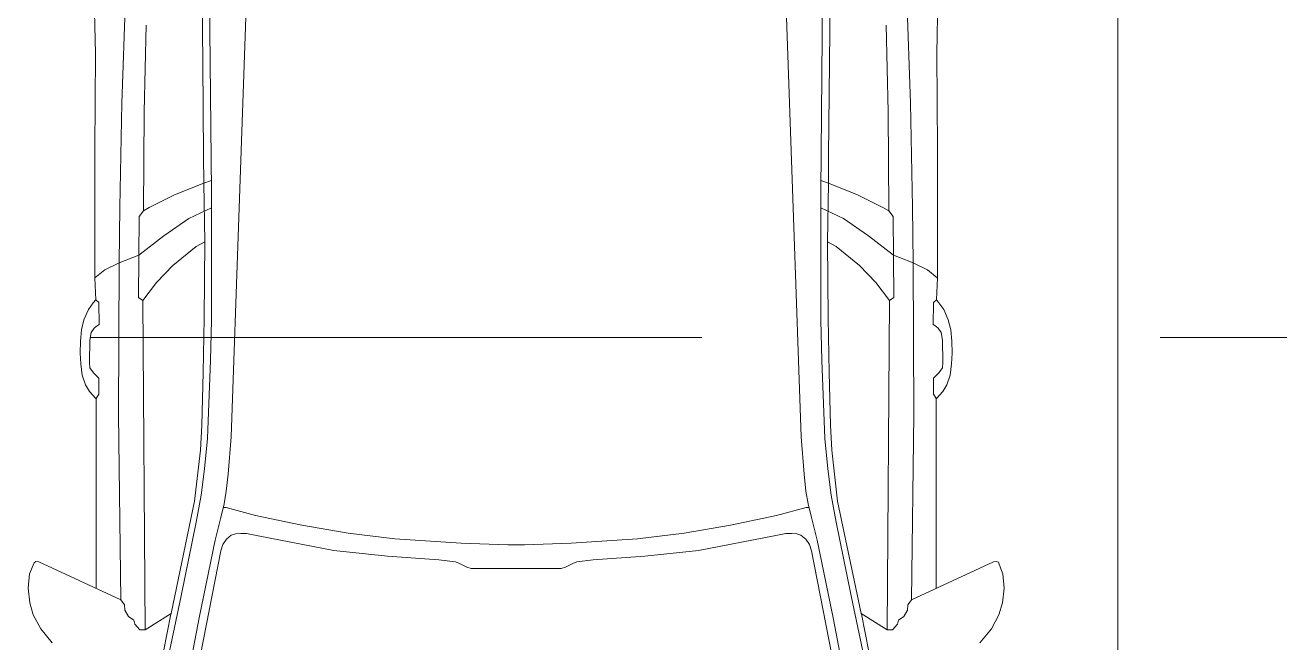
# Model space of a CAD drawing. Header units: millimetres. Extents: x 48966 to 155647, y -43515 to 30475.
# Drawn here: x 78915 to 81523, y -14118 to -12834 of the extents above; entities that cross this region are included whole.
import ezdxf

# ---------------------------------------------------------------- set-up
doc = ezdxf.new("R2010")
doc.units = ezdxf.units.MM
doc.linetypes.add('Осевые', pattern=[6350, 1270, -952.5, 3175, -952.5])
for name, color, linetype, lineweight in [('Оси-2', 7, 'Осевые', 9), ('Парковка', 7, 'Continuous', 9), ('Элементы узлов', 7, 'Continuous', 9)]:
    doc.layers.add(name, color=color, linetype=linetype, lineweight=lineweight)

# ---------------------------------------------------------------- blocks, each defined once
blk = doc.blocks.new('Парковка_одиночная - Средний класс 5300х2500мм-8483981-План -1-го этажа на отм_ -10_350')
at = {"layer": 'Парковка'}
blk.add_line((2500, 0), (2500, -5300), dxfattribs=at)
at = {"layer": 'Элементы узлов'}
for p, q in [((658, -2756.5), (717.5, -1056)), ((658, -2756.5), (717.5, -1056)), ((658, -2756.5), (717.5, -1056)), ((1782.5, -1056), (1842, -2756.5)), ((1782.5, -1056), (1842, -2756.5)), ((1782.5, -1056), (1842, -2756.5)), ((375.8, -1960.1), (371.4, -1741)), ((375.8, -1960.1), (371.4, -1741)), ((375.8, -1960.1), (371.4, -1741)), ((2128.6, -1741), (2124.2, -1960.1)), ((2128.6, -1741), (2124.2, -1960.1)), ((2128.6, -1741), (2124.2, -1960.1)), ((440.8, -1771.1), (430.5, -2063.3)), ((440.8, -1771.1), (430.5, -2063.3)), ((440.8, -1771.1), (430.5, -2063.3)), ((2059.2, -1771.1), (2069.5, -2063.3)), ((2059.2, -1771.1), (2069.5, -2063.3)), ((2059.2, -1771.1), (2069.5, -2063.3)), ((597.4, -1800.4), (599.1, -1979.2)), ((597.4, -1800.4), (599.1, -1979.2)), ((597.4, -1800.4), (599.1, -1979.2)), ((1902.6, -1800.4), (1900.9, -1979.2)), ((1902.6, -1800.4), (1900.9, -1979.2)), ((1902.6, -1800.4), (1900.9, -1979.2)), ((617, -2246), (613, -1835.4)), ((617, -2246), (613, -1835.4)), ((617, -2246), (613, -1835.4)), ((1883, -2246), (1887, -1835.4)), ((1883, -2246), (1887, -1835.4)), ((1883, -2246), (1887, -1835.4)), ((476.9, -2081), (481.2, -1900.8)), ((476.9, -2081), (481.2, -1900.8)), ((476.9, -2081), (481.2, -1900.8)), ((2023.1, -2081), (2018.8, -1900.8)), ((2023.1, -2081), (2018.8, -1900.8)), ((2023.1, -2081), (2018.8, -1900.8)), ((374.9, -2159.6), (375.8, -1960.1)), ((374.9, -2159.6), (375.8, -1960.1)), ((374.9, -2159.6), (375.8, -1960.1)), ((599.1, -1979.2), (600.6, -2172.6)), ((599.1, -1979.2), (600.6, -2172.6)), ((599.1, -1979.2), (600.6, -2172.6)), ((1900.9, -1979.2), (1899.4, -2172.6)), ((1900.9, -1979.2), (1899.4, -2172.6)), ((1900.9, -1979.2), (1899.4, -2172.6)), ((2124.2, -1960.1), (2125.4, -2159.6)), ((2124.2, -1960.1), (2125.4, -2159.6)), ((2124.2, -1960.1), (2125.4, -2159.6)), ((430.5, -2063.3), (426.4, -2279.1)), ((430.5, -2063.3), (426.4, -2279.1)), ((430.5, -2063.3), (426.4, -2279.1)), ((475.7, -2286.8), (476.9, -2081)), ((475.7, -2286.8), (476.9, -2081)), ((475.7, -2286.8), (476.9, -2081)), ((2024.3, -2286.8), (2023.1, -2081)), ((2024.3, -2286.8), (2023.1, -2081)), ((2024.3, -2286.8), (2023.1, -2081)), ((2069.5, -2063.3), (2073.6, -2279.1)), ((2069.5, -2063.3), (2073.6, -2279.1)), ((2069.5, -2063.3), (2073.6, -2279.1)), ((374.9, -2426.3), (374.9, -2159.6)), ((374.9, -2426.3), (374.9, -2159.6)), ((374.9, -2426.3), (374.9, -2159.6)), ((2125.4, -2159.6), (2125.4, -2426.3)), ((2125.4, -2159.6), (2125.4, -2426.3)), ((2125.4, -2159.6), (2125.4, -2426.3)), ((600.6, -2172.6), (601.2, -2229.6)), ((600.6, -2172.6), (601.2, -2229.6)), ((600.6, -2172.6), (601.2, -2229.6)), ((1899.4, -2172.6), (1898.8, -2229.6)), ((1899.4, -2172.6), (1898.8, -2229.6)), ((1899.4, -2172.6), (1898.8, -2229.6)), ((601.2, -2229.6), (540.4, -2253.7)), ((601.2, -2229.6), (540.4, -2253.7)), ((601.2, -2229.6), (540.4, -2253.7)), ((601.2, -2229.6), (616.8, -2224.1)), ((601.2, -2229.6), (616.8, -2224.1)), ((601.2, -2229.6), (616.8, -2224.1)), ((602.9, -2351.6), (601.2, -2229.6)), ((602.9, -2351.6), (601.2, -2229.6)), ((602.9, -2351.6), (601.2, -2229.6)), ((1898.8, -2229.6), (1883.2, -2224.1)), ((1898.8, -2229.6), (1883.2, -2224.1)), ((1898.8, -2229.6), (1883.2, -2224.1)), ((1897.1, -2351.6), (1898.8, -2229.6)), ((1897.1, -2351.6), (1898.8, -2229.6)), ((1897.1, -2351.6), (1898.8, -2229.6)), ((1898.8, -2229.6), (1959.6, -2253.7)), ((1898.8, -2229.6), (1959.6, -2253.7)), ((1898.8, -2229.6), (1959.6, -2253.7)), ((540.4, -2253.7), (487.8, -2280.1)), ((540.4, -2253.7), (487.8, -2280.1)), ((540.4, -2253.7), (487.8, -2280.1)), ((617, -2514.6), (617, -2246)), ((617, -2514.6), (617, -2246)), ((617, -2514.6), (617, -2246)), ((1883, -2514.6), (1883, -2246)), ((1883, -2514.6), (1883, -2246)), ((1883, -2514.6), (1883, -2246)), ((1959.6, -2253.7), (2012.2, -2280.1)), ((1959.6, -2253.7), (2012.2, -2280.1)), ((1959.6, -2253.7), (2012.2, -2280.1)), ((426.4, -2279.1), (424.9, -2394.9)), ((426.4, -2279.1), (424.9, -2394.9)), ((426.4, -2279.1), (424.9, -2394.9)), ((466.6, -2298.6), (475.7, -2286.8)), ((466.6, -2298.6), (475.7, -2286.8)), ((466.6, -2298.6), (475.7, -2286.8)), ((487.8, -2280.1), (475.7, -2286.8)), ((487.8, -2280.1), (475.7, -2286.8)), ((487.8, -2280.1), (475.7, -2286.8)), ((617, -2280.7), (569.9, -2303.1)), ((617, -2280.7), (569.9, -2303.1)), ((617, -2280.7), (569.9, -2303.1)), ((1883, -2280.7), (1930.1, -2303.1)), ((1883, -2280.7), (1930.1, -2303.1)), ((1883, -2280.7), (1930.1, -2303.1)), ((2012.2, -2280.1), (2024.3, -2286.8)), ((2012.2, -2280.1), (2024.3, -2286.8)), ((2012.2, -2280.1), (2024.3, -2286.8)), ((2033.4, -2298.6), (2024.3, -2286.8)), ((2033.4, -2298.6), (2024.3, -2286.8)), ((2033.4, -2298.6), (2024.3, -2286.8)), ((2073.6, -2279.1), (2075.1, -2394.9)), ((2073.6, -2279.1), (2075.1, -2394.9)), ((2073.6, -2279.1), (2075.1, -2394.9)), ((465.3, -2467.1), (466.6, -2298.6)), ((465.3, -2467.1), (466.6, -2298.6)), ((465.3, -2467.1), (466.6, -2298.6)), ((569.9, -2303.1), (517.9, -2338.8)), ((569.9, -2303.1), (517.9, -2338.8)), ((569.9, -2303.1), (517.9, -2338.8)), ((1930.1, -2303.1), (1982.1, -2338.8)), ((1930.1, -2303.1), (1982.1, -2338.8)), ((1930.1, -2303.1), (1982.1, -2338.8)), ((2034.7, -2467.1), (2033.4, -2298.6)), ((2034.7, -2467.1), (2033.4, -2298.6)), ((2034.7, -2467.1), (2033.4, -2298.6)), ((517.9, -2338.8), (466, -2378.8)), ((517.9, -2338.8), (466, -2378.8)), ((517.9, -2338.8), (466, -2378.8)), ((1982.1, -2338.8), (2034, -2378.8)), ((1982.1, -2338.8), (2034, -2378.8)), ((1982.1, -2338.8), (2034, -2378.8)), ((536.4, -2400.7), (584.9, -2361.3)), ((536.4, -2400.7), (584.9, -2361.3)), ((536.4, -2400.7), (584.9, -2361.3)), ((584.9, -2361.3), (602.9, -2351.6)), ((584.9, -2361.3), (602.9, -2351.6)), ((584.9, -2361.3), (602.9, -2351.6)), ((602.9, -2351.6), (601.4, -2510.9)), ((602.9, -2351.6), (601.4, -2510.9)), ((602.9, -2351.6), (601.4, -2510.9)), ((1897.1, -2351.6), (1898.6, -2510.9)), ((1915.1, -2361.3), (1897.1, -2351.6)), ((1897.1, -2351.6), (1898.6, -2510.9)), ((1915.1, -2361.3), (1897.1, -2351.6)), ((1897.1, -2351.6), (1898.6, -2510.9)), ((1915.1, -2361.3), (1897.1, -2351.6)), ((1963.6, -2400.7), (1915.1, -2361.3)), ((1963.6, -2400.7), (1915.1, -2361.3)), ((1963.6, -2400.7), (1915.1, -2361.3)), ((424.9, -2394.9), (395, -2409.6)), ((424.9, -2394.9), (395, -2409.6)), ((424.9, -2394.9), (395, -2409.6)), ((424.9, -2394.9), (423.4, -2710)), ((424.9, -2394.9), (423.4, -2710)), ((424.9, -2394.9), (423.4, -2710)), ((453.6, -2383.8), (424.9, -2394.9)), ((453.6, -2383.8), (424.9, -2394.9)), ((453.6, -2383.8), (424.9, -2394.9)), ((466, -2378.8), (453.6, -2383.8)), ((466, -2378.8), (453.6, -2383.8)), ((466, -2378.8), (453.6, -2383.8)), ((2034, -2378.8), (2046.4, -2383.8)), ((2034, -2378.8), (2046.4, -2383.8)), ((2034, -2378.8), (2046.4, -2383.8)), ((2046.4, -2383.8), (2075.1, -2394.9)), ((2046.4, -2383.8), (2075.1, -2394.9)), ((2046.4, -2383.8), (2075.1, -2394.9)), ((2075.1, -2394.9), (2105, -2409.6)), ((2075.1, -2394.9), (2076.6, -2710)), ((2075.1, -2394.9), (2105, -2409.6)), ((2075.1, -2394.9), (2076.6, -2710)), ((2075.1, -2394.9), (2105, -2409.6)), ((2075.1, -2394.9), (2076.6, -2710)), ((395, -2409.6), (374.9, -2426.3)), ((395, -2409.6), (374.9, -2426.3)), ((395, -2409.6), (374.9, -2426.3)), ((502.5, -2436.1), (536.4, -2400.7)), ((502.5, -2436.1), (536.4, -2400.7)), ((502.5, -2436.1), (536.4, -2400.7)), ((1997.5, -2436.1), (1963.6, -2400.7)), ((1997.5, -2436.1), (1963.6, -2400.7)), ((1997.5, -2436.1), (1963.6, -2400.7)), ((2105, -2409.6), (2125.1, -2426.3)), ((2105, -2409.6), (2125.1, -2426.3)), ((2105, -2409.6), (2125.1, -2426.3)), ((376.3, -2472.2), (374.9, -2426.3)), ((376.3, -2472.2), (374.9, -2426.3)), ((376.3, -2472.2), (374.9, -2426.3)), ((474.5, -2473.4), (502.5, -2436.1)), ((474.5, -2473.4), (502.5, -2436.1)), ((474.5, -2473.4), (502.5, -2436.1)), ((2025.5, -2473.4), (1997.5, -2436.1)), ((2025.5, -2473.4), (1997.5, -2436.1)), ((2025.5, -2473.4), (1997.5, -2436.1)), ((2125.4, -2426.3), (2123.7, -2472.2)), ((2125.4, -2426.3), (2123.7, -2472.2)), ((2125.4, -2426.3), (2123.7, -2472.2)), ((371.4, -2477.9), (376.3, -2472.2)), ((371.4, -2477.9), (376.3, -2472.2)), ((371.4, -2477.9), (376.3, -2472.2)), ((383.1, -2477.7), (376.3, -2472.2)), ((383.1, -2477.7), (376.3, -2472.2)), ((383.1, -2477.7), (376.3, -2472.2)), ((474.5, -2473.4), (465.3, -2467.1)), ((474.5, -2473.4), (465.3, -2467.1)), ((474.5, -2473.4), (465.3, -2467.1)), ((479.2, -3157.7), (474.5, -2473.4)), ((479.2, -3157.7), (474.5, -2473.4)), ((479.2, -3157.7), (474.5, -2473.4)), ((2020.8, -3157.7), (2025.5, -2473.4)), ((2020.8, -3157.7), (2025.5, -2473.4)), ((2020.8, -3157.7), (2025.5, -2473.4)), ((2025.5, -2473.4), (2034.7, -2467.1)), ((2025.5, -2473.4), (2034.7, -2467.1)), ((2025.5, -2473.4), (2034.7, -2467.1)), ((2116.9, -2477.7), (2123.7, -2472.2)), ((2116.9, -2477.7), (2123.7, -2472.2)), ((2116.9, -2477.7), (2123.7, -2472.2)), ((2123.7, -2472.2), (2128.6, -2477.9)), ((2123.7, -2472.2), (2128.6, -2477.9)), ((2123.7, -2472.2), (2128.6, -2477.9)), ((352, -2513.4), (361.4, -2492)), ((352, -2513.4), (361.4, -2492)), ((352, -2513.4), (361.4, -2492)), ((361.4, -2492), (371.4, -2477.9)), ((361.4, -2492), (371.4, -2477.9)), ((361.4, -2492), (371.4, -2477.9)), ((383.6, -2523.1), (383.1, -2477.7)), ((383.6, -2523.1), (383.1, -2477.7)), ((383.6, -2523.1), (383.1, -2477.7)), ((2116.4, -2523.1), (2116.9, -2477.7)), ((2116.4, -2523.1), (2116.9, -2477.7)), ((2116.4, -2523.1), (2116.9, -2477.7)), ((2128.6, -2477.9), (2138.6, -2492)), ((2128.6, -2477.9), (2138.6, -2492)), ((2128.6, -2477.9), (2138.6, -2492)), ((2138.6, -2492), (2148, -2513.4)), ((2138.6, -2492), (2148, -2513.4)), ((2138.6, -2492), (2148, -2513.4)), ((346.9, -2534.2), (352, -2513.4)), ((346.9, -2534.2), (352, -2513.4)), ((346.9, -2534.2), (352, -2513.4)), ((373.3, -2530.7), (380.3, -2525.2)), ((373.3, -2530.7), (380.3, -2525.2)), ((373.3, -2530.7), (380.3, -2525.2)), ((380.3, -2525.2), (383.6, -2523.1)), ((380.3, -2525.2), (383.6, -2523.1)), ((380.3, -2525.2), (383.6, -2523.1)), ((601.4, -2510.9), (599.5, -2622.8)), ((601.4, -2510.9), (599.5, -2622.8)), ((601.4, -2510.9), (599.5, -2622.8)), ((615.1, -2597.1), (617, -2514.6)), ((615.1, -2597.1), (617, -2514.6)), ((615.1, -2597.1), (617, -2514.6)), ((1884.9, -2597.1), (1883, -2514.6)), ((1884.9, -2597.1), (1883, -2514.6)), ((1884.9, -2597.1), (1883, -2514.6)), ((1898.6, -2510.9), (1900.5, -2622.8)), ((1898.6, -2510.9), (1900.5, -2622.8)), ((1898.6, -2510.9), (1900.5, -2622.8)), ((2119.7, -2525.2), (2116.4, -2523.1)), ((2119.7, -2525.2), (2116.4, -2523.1)), ((2119.7, -2525.2), (2116.4, -2523.1)), ((2126.7, -2530.7), (2119.7, -2525.2)), ((2126.7, -2530.7), (2119.7, -2525.2)), ((2126.7, -2530.7), (2119.7, -2525.2)), ((2148, -2513.4), (2153.1, -2534.2)), ((2148, -2513.4), (2153.1, -2534.2)), ((2148, -2513.4), (2153.1, -2534.2)), ((344.6, -2558.1), (346.9, -2534.2)), ((344.6, -2558.1), (346.9, -2534.2)), ((344.6, -2558.1), (346.9, -2534.2)), ((364.3, -2555.8), (367.1, -2540)), ((364.3, -2555.8), (367.1, -2540)), ((364.3, -2555.8), (367.1, -2540)), ((367.1, -2540), (373.3, -2530.7)), ((367.1, -2540), (373.3, -2530.7)), ((367.1, -2540), (373.3, -2530.7)), ((2132.9, -2540), (2126.7, -2530.7)), ((2132.9, -2540), (2126.7, -2530.7)), ((2132.9, -2540), (2126.7, -2530.7)), ((2135.7, -2555.8), (2132.9, -2540)), ((2135.7, -2555.8), (2132.9, -2540)), ((2135.7, -2555.8), (2132.9, -2540)), ((2153.1, -2534.2), (2155.4, -2558.1)), ((2153.1, -2534.2), (2155.4, -2558.1)), ((2153.1, -2534.2), (2155.4, -2558.1)), ((343.8, -2583), (344.6, -2558.1)), ((343.8, -2583), (344.6, -2558.1)), ((343.8, -2583), (344.6, -2558.1)), ((363.3, -2602), (364.3, -2555.8)), ((363.3, -2602), (364.3, -2555.8)), ((363.3, -2602), (364.3, -2555.8)), ((2136.7, -2602), (2135.7, -2555.8)), ((2136.7, -2602), (2135.7, -2555.8)), ((2136.7, -2602), (2135.7, -2555.8)), ((2155.4, -2558.1), (2156.2, -2583)), ((2155.4, -2558.1), (2156.2, -2583)), ((2155.4, -2558.1), (2156.2, -2583)), ((345.4, -2604.8), (343.8, -2583)), ((345.4, -2604.8), (343.8, -2583)), ((345.4, -2604.8), (343.8, -2583)), ((348.2, -2628.3), (345.4, -2604.8)), ((348.2, -2628.3), (345.4, -2604.8)), ((348.2, -2628.3), (345.4, -2604.8)), ((364.3, -2613.1), (363.3, -2602)), ((364.3, -2613.1), (363.3, -2602)), ((364.3, -2613.1), (363.3, -2602)), ((608.9, -2760.1), (615.1, -2597.1)), ((608.9, -2760.1), (615.1, -2597.1)), ((608.9, -2760.1), (615.1, -2597.1)), ((1891.1, -2760.1), (1884.9, -2597.1)), ((1891.1, -2760.1), (1884.9, -2597.1)), ((1891.1, -2760.1), (1884.9, -2597.1)), ((2135.7, -2613.1), (2136.7, -2602)), ((2135.7, -2613.1), (2136.7, -2602)), ((2135.7, -2613.1), (2136.7, -2602)), ((2154.6, -2604.8), (2151.8, -2628.3)), ((2154.6, -2604.8), (2151.8, -2628.3)), ((2154.6, -2604.8), (2151.8, -2628.3)), ((2156.2, -2583), (2154.6, -2604.8)), ((2156.2, -2583), (2154.6, -2604.8)), ((2156.2, -2583), (2154.6, -2604.8)), ((355, -2648.6), (348.2, -2628.3)), ((355, -2648.6), (348.2, -2628.3)), ((355, -2648.6), (348.2, -2628.3)), ((371.8, -2623.8), (364.3, -2613.1)), ((371.8, -2623.8), (364.3, -2613.1)), ((371.8, -2623.8), (364.3, -2613.1)), ((383.1, -2634.4), (371.8, -2623.8)), ((383.1, -2634.4), (371.8, -2623.8)), ((383.1, -2634.4), (371.8, -2623.8)), ((599.5, -2622.8), (596.6, -2732.5)), ((599.5, -2622.8), (596.6, -2732.5)), ((599.5, -2622.8), (596.6, -2732.5)), ((1900.5, -2622.8), (1903.4, -2732.5)), ((1900.5, -2622.8), (1903.4, -2732.5)), ((1900.5, -2622.8), (1903.4, -2732.5)), ((2116.9, -2634.4), (2128.2, -2623.8)), ((2116.9, -2634.4), (2128.2, -2623.8)), ((2116.9, -2634.4), (2128.2, -2623.8)), ((2128.2, -2623.8), (2135.7, -2613.1)), ((2128.2, -2623.8), (2135.7, -2613.1)), ((2128.2, -2623.8), (2135.7, -2613.1)), ((2151.8, -2628.3), (2145, -2648.6)), ((2151.8, -2628.3), (2145, -2648.6)), ((2151.8, -2628.3), (2145, -2648.6)), ((363.7, -2662.2), (355, -2648.6)), ((363.7, -2662.2), (355, -2648.6)), ((363.7, -2662.2), (355, -2648.6)), ((382.9, -2668.3), (383.1, -2634.4)), ((382.9, -2668.3), (383.1, -2634.4)), ((382.9, -2668.3), (383.1, -2634.4)), ((2117.1, -2668.3), (2116.9, -2634.4)), ((2117.1, -2668.3), (2116.9, -2634.4)), ((2117.1, -2668.3), (2116.9, -2634.4)), ((2145, -2648.6), (2136.3, -2662.2)), ((2145, -2648.6), (2136.3, -2662.2)), ((2145, -2648.6), (2136.3, -2662.2)), ((376.8, -2677.3), (363.7, -2662.2)), ((376.8, -2677.3), (363.7, -2662.2)), ((376.8, -2677.3), (363.7, -2662.2)), ((377.2, -2677.3), (382.9, -2668.3)), ((377.2, -2677.3), (382.9, -2668.3)), ((377.2, -2677.3), (382.9, -2668.3)), ((377.2, -3071.5), (377.2, -2677.3)), ((377.2, -3071.5), (377.2, -2677.3)), ((377.2, -3071.5), (377.2, -2677.3)), ((2122.8, -2677.3), (2117.1, -2668.3)), ((2122.8, -2677.3), (2117.1, -2668.3)), ((2122.8, -2677.3), (2117.1, -2668.3)), ((2122.8, -3071.5), (2122.8, -2677.3)), ((2122.8, -3071.5), (2122.8, -2677.3)), ((2122.8, -3071.5), (2122.8, -2677.3)), ((2136.3, -2662.2), (2123.2, -2677.3)), ((2136.3, -2662.2), (2123.2, -2677.3)), ((2136.3, -2662.2), (2123.2, -2677.3)), ((423.4, -2710), (428.3, -3095.2)), ((423.4, -2710), (428.3, -3095.2)), ((423.4, -2710), (428.3, -3095.2)), ((2076.6, -2710), (2071.7, -3095.2)), ((2076.6, -2710), (2071.7, -3095.2)), ((2076.6, -2710), (2071.7, -3095.2)), ((596.6, -2732.5), (594.1, -2784.5)), ((596.6, -2732.5), (594.1, -2784.5)), ((596.6, -2732.5), (594.1, -2784.5)), ((1903.4, -2732.5), (1905.9, -2784.5)), ((1903.4, -2732.5), (1905.9, -2784.5)), ((1903.4, -2732.5), (1905.9, -2784.5)), ((602.2, -2823.3), (608.9, -2760.1)), ((602.2, -2823.3), (608.9, -2760.1)), ((602.2, -2823.3), (608.9, -2760.1)), ((651.6, -2834.6), (658, -2756.5)), ((651.6, -2834.6), (658, -2756.5)), ((651.6, -2834.6), (658, -2756.5)), ((1848.4, -2834.6), (1842, -2756.5)), ((1848.4, -2834.6), (1842, -2756.5)), ((1848.4, -2834.6), (1842, -2756.5)), ((1897.8, -2823.3), (1891.1, -2760.1)), ((1897.8, -2823.3), (1891.1, -2760.1)), ((1897.8, -2823.3), (1891.1, -2760.1)), ((594.1, -2784.5), (581.9, -2890.5)), ((594.1, -2784.5), (581.9, -2890.5)), ((594.1, -2784.5), (581.9, -2890.5)), ((1905.9, -2784.5), (1918.1, -2890.5)), ((1905.9, -2784.5), (1918.1, -2890.5)), ((1905.9, -2784.5), (1918.1, -2890.5)), ((595.5, -2877.9), (602.2, -2823.3)), ((595.5, -2877.9), (602.2, -2823.3)), ((595.5, -2877.9), (602.2, -2823.3)), ((647.8, -2869.8), (651.6, -2834.6)), ((647.8, -2869.8), (651.6, -2834.6)), ((647.8, -2869.8), (651.6, -2834.6)), ((1852.2, -2869.8), (1848.4, -2834.6)), ((1852.2, -2869.8), (1848.4, -2834.6)), ((1852.2, -2869.8), (1848.4, -2834.6)), ((1904.5, -2877.9), (1897.8, -2823.3)), ((1904.5, -2877.9), (1897.8, -2823.3)), ((1904.5, -2877.9), (1897.8, -2823.3)), ((581.9, -2890.5), (533.4, -3124.1)), ((581.9, -2890.5), (533.4, -3124.1)), ((581.9, -2890.5), (533.4, -3124.1)), ((585.3, -2933.8), (595.5, -2877.9)), ((585.3, -2933.8), (595.5, -2877.9)), ((585.3, -2933.8), (595.5, -2877.9)), ((643.4, -2896.1), (647.8, -2869.8)), ((643.4, -2896.1), (647.8, -2869.8)), ((643.4, -2896.1), (647.8, -2869.8)), ((1856.6, -2896.1), (1852.2, -2869.8)), ((1856.6, -2896.1), (1852.2, -2869.8)), ((1856.6, -2896.1), (1852.2, -2869.8)), ((1914.7, -2933.8), (1904.5, -2877.9)), ((1914.7, -2933.8), (1904.5, -2877.9)), ((1914.7, -2933.8), (1904.5, -2877.9)), ((1918.1, -2890.5), (1966.6, -3124.1)), ((1918.1, -2890.5), (1966.6, -3124.1)), ((1918.1, -2890.5), (1966.6, -3124.1)), ((636.2, -2924.6), (643.4, -2896.1)), ((636.2, -2924.6), (643.4, -2896.1)), ((636.2, -2924.6), (643.4, -2896.1)), ((641.5, -2903.7), (647.2, -2903.7)), ((641.5, -2903.7), (647.2, -2903.7)), ((641.5, -2903.7), (647.2, -2903.7)), ((647.2, -2903.7), (708.7, -2920.2)), ((647.2, -2903.7), (708.7, -2920.2)), ((647.2, -2903.7), (708.7, -2920.2)), ((708.7, -2920.2), (804.8, -2940.5)), ((708.7, -2920.2), (804.8, -2940.5)), ((708.7, -2920.2), (804.8, -2940.5)), ((1695.2, -2940.5), (1791.3, -2920.2)), ((1695.2, -2940.5), (1791.3, -2920.2)), ((1695.2, -2940.5), (1791.3, -2920.2)), ((1791.3, -2920.2), (1852.8, -2903.7)), ((1791.3, -2920.2), (1852.8, -2903.7)), ((1791.3, -2920.2), (1852.8, -2903.7)), ((1852.8, -2903.7), (1858.5, -2903.7)), ((1852.8, -2903.7), (1858.5, -2903.7)), ((1852.8, -2903.7), (1858.5, -2903.7)), ((1863.8, -2924.6), (1856.6, -2896.1)), ((1863.8, -2924.6), (1856.6, -2896.1)), ((1863.8, -2924.6), (1856.6, -2896.1)), ((553.9, -3087.1), (585.3, -2933.8)), ((553.9, -3087.1), (585.3, -2933.8)), ((553.9, -3087.1), (585.3, -2933.8)), ((624.6, -2971.4), (636.2, -2924.6)), ((624.6, -2971.4), (636.2, -2924.6)), ((624.6, -2971.4), (636.2, -2924.6)), ((804.8, -2940.5), (900.9, -2957)), ((804.8, -2940.5), (900.9, -2957)), ((804.8, -2940.5), (900.9, -2957)), ((1599.1, -2957), (1695.2, -2940.5)), ((1599.1, -2957), (1695.2, -2940.5)), ((1599.1, -2957), (1695.2, -2940.5)), ((1875.4, -2971.4), (1863.8, -2924.6)), ((1875.4, -2971.4), (1863.8, -2924.6)), ((1875.4, -2971.4), (1863.8, -2924.6)), ((1946.1, -3087.1), (1914.7, -2933.8)), ((1946.1, -3087.1), (1914.7, -2933.8)), ((1946.1, -3087.1), (1914.7, -2933.8)), ((591.2, -3133.2), (624.6, -2971.4)), ((591.2, -3133.2), (624.6, -2971.4)), ((591.2, -3133.2), (624.6, -2971.4)), ((640.5, -2980.6), (648, -2969.2)), ((640.5, -2980.6), (648, -2969.2)), ((640.5, -2980.6), (648, -2969.2)), ((648, -2969.2), (658.1, -2961.4)), ((648, -2969.2), (658.1, -2961.4)), ((648, -2969.2), (658.1, -2961.4)), ((658.1, -2961.4), (666.9, -2958.3)), ((658.1, -2961.4), (666.9, -2958.3)), ((658.1, -2961.4), (666.9, -2958.3)), ((666.9, -2958.3), (677.7, -2957.3)), ((666.9, -2958.3), (677.7, -2957.3)), ((666.9, -2958.3), (677.7, -2957.3)), ((677.7, -2957.3), (689.6, -2957.5)), ((677.7, -2957.3), (689.6, -2957.5)), ((677.7, -2957.3), (689.6, -2957.5)), ((689.6, -2957.5), (713.9, -2962.3)), ((689.6, -2957.5), (713.9, -2962.3)), ((689.6, -2957.5), (713.9, -2962.3)), ((713.9, -2962.3), (871.3, -2993)), ((713.9, -2962.3), (871.3, -2993)), ((713.9, -2962.3), (871.3, -2993)), ((900.9, -2957), (998.1, -2968.6)), ((900.9, -2957), (998.1, -2968.6)), ((900.9, -2957), (998.1, -2968.6)), ((998.1, -2968.6), (1136, -2978)), ((998.1, -2968.6), (1136, -2978)), ((998.1, -2968.6), (1136, -2978)), ((1364, -2978), (1501.9, -2968.6)), ((1364, -2978), (1501.9, -2968.6)), ((1364, -2978), (1501.9, -2968.6)), ((1501.9, -2968.6), (1599.1, -2957)), ((1501.9, -2968.6), (1599.1, -2957)), ((1501.9, -2968.6), (1599.1, -2957)), ((1628.7, -2993), (1786.1, -2962.3)), ((1628.7, -2993), (1786.1, -2962.3)), ((1628.7, -2993), (1786.1, -2962.3)), ((1786.1, -2962.3), (1810.4, -2957.5)), ((1786.1, -2962.3), (1810.4, -2957.5)), ((1786.1, -2962.3), (1810.4, -2957.5)), ((1810.4, -2957.5), (1822.3, -2957.3)), ((1810.4, -2957.5), (1822.3, -2957.3)), ((1810.4, -2957.5), (1822.3, -2957.3)), ((1822.3, -2957.3), (1833.1, -2958.3)), ((1822.3, -2957.3), (1833.1, -2958.3)), ((1822.3, -2957.3), (1833.1, -2958.3)), ((1833.1, -2958.3), (1841.9, -2961.4)), ((1833.1, -2958.3), (1841.9, -2961.4)), ((1833.1, -2958.3), (1841.9, -2961.4)), ((1841.9, -2961.4), (1852, -2969.2)), ((1841.9, -2961.4), (1852, -2969.2)), ((1841.9, -2961.4), (1852, -2969.2)), ((1852, -2969.2), (1859.5, -2980.6)), ((1852, -2969.2), (1859.5, -2980.6)), ((1852, -2969.2), (1859.5, -2980.6)), ((1908.8, -3133.2), (1875.4, -2971.4)), ((1908.8, -3133.2), (1875.4, -2971.4)), ((1908.8, -3133.2), (1875.4, -2971.4)), ((569.7, -3333.2), (636.3, -2994)), ((569.7, -3333.2), (636.3, -2994)), ((569.7, -3333.2), (636.3, -2994)), ((636.3, -2994), (640.5, -2980.6)), ((636.3, -2994), (640.5, -2980.6)), ((636.3, -2994), (640.5, -2980.6)), ((871.3, -2993), (982.7, -3005)), ((871.3, -2993), (982.7, -3005)), ((871.3, -2993), (982.7, -3005)), ((1136, -2978), (1232.8, -2980.9)), ((1136, -2978), (1232.8, -2980.9)), ((1136, -2978), (1232.8, -2980.9)), ((1232.8, -2980.9), (1250, -2980.9)), ((1232.8, -2980.9), (1250, -2980.9)), ((1232.8, -2980.9), (1250, -2980.9)), ((1250, -2980.9), (1267.2, -2980.9)), ((1250, -2980.9), (1267.2, -2980.9)), ((1250, -2980.9), (1267.2, -2980.9)), ((1267.2, -2980.9), (1364, -2978)), ((1267.2, -2980.9), (1364, -2978)), ((1267.2, -2980.9), (1364, -2978)), ((1517.3, -3005), (1628.7, -2993)), ((1517.3, -3005), (1628.7, -2993)), ((1517.3, -3005), (1628.7, -2993)), ((1859.5, -2980.6), (1863.7, -2994)), ((1859.5, -2980.6), (1863.7, -2994)), ((1859.5, -2980.6), (1863.7, -2994)), ((1863.7, -2994), (1930.3, -3333.2)), ((1863.7, -2994), (1930.3, -3333.2)), ((1863.7, -2994), (1930.3, -3333.2)), ((238.5, -3041.8), (248.3, -3018.8)), ((238.5, -3041.8), (248.3, -3018.8)), ((238.5, -3041.8), (248.3, -3018.8)), ((252, -3016.1), (248.3, -3018.8)), ((252, -3016.1), (248.3, -3018.8)), ((252, -3016.1), (248.3, -3018.8)), ((257.9, -3016.3), (252, -3016.1)), ((257.9, -3016.3), (252, -3016.1)), ((257.9, -3016.3), (252, -3016.1)), ((428.3, -3095.2), (257.9, -3016.3)), ((428.3, -3095.2), (257.9, -3016.3)), ((428.3, -3095.2), (257.9, -3016.3)), ((982.7, -3005), (1089.7, -3012.2)), ((982.7, -3005), (1089.7, -3012.2)), ((982.7, -3005), (1089.7, -3012.2)), ((1089.7, -3012.2), (1124.1, -3016.5)), ((1089.7, -3012.2), (1124.1, -3016.5)), ((1089.7, -3012.2), (1124.1, -3016.5)), ((1124.1, -3016.5), (1132.5, -3020.3)), ((1124.1, -3016.5), (1132.5, -3020.3)), ((1124.1, -3016.5), (1132.5, -3020.3)), ((1132.5, -3020.3), (1147.2, -3027.5)), ((1132.5, -3020.3), (1147.2, -3027.5)), ((1132.5, -3020.3), (1147.2, -3027.5)), ((1352.8, -3027.5), (1367.5, -3020.3)), ((1352.8, -3027.5), (1367.5, -3020.3)), ((1352.8, -3027.5), (1367.5, -3020.3)), ((1367.5, -3020.3), (1375.9, -3016.5)), ((1367.5, -3020.3), (1375.9, -3016.5)), ((1367.5, -3020.3), (1375.9, -3016.5)), ((1375.9, -3016.5), (1410.3, -3012.2)), ((1375.9, -3016.5), (1410.3, -3012.2)), ((1375.9, -3016.5), (1410.3, -3012.2)), ((1410.3, -3012.2), (1517.3, -3005)), ((1410.3, -3012.2), (1517.3, -3005)), ((1410.3, -3012.2), (1517.3, -3005)), ((2071.7, -3095.2), (2242.1, -3016.3)), ((2071.7, -3095.2), (2242.1, -3016.3)), ((2071.7, -3095.2), (2242.1, -3016.3)), ((2242.1, -3016.3), (2248, -3016.1)), ((2242.1, -3016.3), (2248, -3016.1)), ((2242.1, -3016.3), (2248, -3016.1)), ((2248, -3016.1), (2252, -3017.5)), ((2248, -3016.1), (2252, -3017.5)), ((2248, -3016.1), (2252, -3017.5)), ((2252, -3017.5), (2256.9, -3031.1)), ((2252, -3017.5), (2256.9, -3031.1)), ((2252, -3017.5), (2256.9, -3031.1)), ((236, -3071.2), (238.5, -3041.8)), ((236, -3071.2), (238.5, -3041.8)), ((236, -3071.2), (238.5, -3041.8)), ((1147.2, -3027.5), (1156.3, -3030.2)), ((1147.2, -3027.5), (1156.3, -3030.2)), ((1147.2, -3027.5), (1156.3, -3030.2)), ((1156.3, -3030.2), (1250, -3030.2)), ((1156.3, -3030.2), (1250, -3030.2)), ((1156.3, -3030.2), (1250, -3030.2)), ((1250, -3030.2), (1343.7, -3030.2)), ((1250, -3030.2), (1343.7, -3030.2)), ((1250, -3030.2), (1343.7, -3030.2)), ((1343.7, -3030.2), (1352.8, -3027.5)), ((1343.7, -3030.2), (1352.8, -3027.5)), ((1343.7, -3030.2), (1352.8, -3027.5)), ((2261.5, -3041.8), (2256.9, -3031.1)), ((2261.5, -3041.8), (2256.9, -3031.1)), ((2261.5, -3041.8), (2256.9, -3031.1)), ((2264, -3071.2), (2261.5, -3041.8)), ((2264, -3071.2), (2261.5, -3041.8)), ((2264, -3071.2), (2261.5, -3041.8)), ((239.4, -3101.8), (236, -3071.2)), ((239.4, -3101.8), (236, -3071.2)), ((239.4, -3101.8), (236, -3071.2)), ((2260.6, -3101.8), (2264, -3071.2)), ((2260.6, -3101.8), (2264, -3071.2)), ((2260.6, -3101.8), (2264, -3071.2)), ((246.7, -3126.4), (239.4, -3101.8)), ((246.7, -3126.4), (239.4, -3101.8)), ((246.7, -3126.4), (239.4, -3101.8)), ((436, -3105.6), (428.3, -3095.2)), ((436, -3105.6), (428.3, -3095.2)), ((436, -3105.6), (428.3, -3095.2)), ((501.6, -3336.2), (553.9, -3087.1)), ((501.6, -3336.2), (553.9, -3087.1)), ((501.6, -3336.2), (553.9, -3087.1)), ((1998.4, -3336.2), (1946.1, -3087.1)), ((1998.4, -3336.2), (1946.1, -3087.1)), ((1998.4, -3336.2), (1946.1, -3087.1)), ((2064, -3105.6), (2071.7, -3095.2)), ((2064, -3105.6), (2071.7, -3095.2)), ((2064, -3105.6), (2071.7, -3095.2)), ((2253.3, -3126.4), (2260.6, -3101.8)), ((2253.3, -3126.4), (2260.6, -3101.8)), ((2253.3, -3126.4), (2260.6, -3101.8)), ((262.1, -3155.9), (246.7, -3126.4)), ((262.1, -3155.9), (246.7, -3126.4)), ((262.1, -3155.9), (246.7, -3126.4)), ((436.9, -3116.8), (436, -3105.6)), ((436.9, -3116.8), (436, -3105.6)), ((436.9, -3116.8), (436, -3105.6)), ((444.7, -3129.9), (436.9, -3116.8)), ((444.7, -3129.9), (436.9, -3116.8)), ((444.7, -3129.9), (436.9, -3116.8)), ((533.4, -3124.1), (479.2, -3157.7)), ((533.4, -3124.1), (479.2, -3157.7)), ((533.4, -3124.1), (479.2, -3157.7)), ((501.4, -3282.2), (532.2, -3125.2)), ((501.4, -3282.2), (532.2, -3125.2)), ((501.4, -3282.2), (532.2, -3125.2)), ((1966.6, -3124.1), (2020.8, -3157.7)), ((1966.6, -3124.1), (2020.8, -3157.7)), ((1966.6, -3124.1), (2020.8, -3157.7)), ((1998.6, -3282.2), (1967.8, -3125.2)), ((1998.6, -3282.2), (1967.8, -3125.2)), ((1998.6, -3282.2), (1967.8, -3125.2)), ((2055.3, -3129.9), (2063.1, -3116.8)), ((2055.3, -3129.9), (2063.1, -3116.8)), ((2055.3, -3129.9), (2063.1, -3116.8)), ((2063.1, -3116.8), (2064, -3105.6)), ((2063.1, -3116.8), (2064, -3105.6)), ((2063.1, -3116.8), (2064, -3105.6)), ((2237.9, -3155.9), (2253.3, -3126.4)), ((2237.9, -3155.9), (2253.3, -3126.4)), ((2237.9, -3155.9), (2253.3, -3126.4)), ((455.6, -3137.8), (444.7, -3129.9)), ((455.6, -3137.8), (444.7, -3129.9)), ((455.6, -3137.8), (444.7, -3129.9)), ((457.8, -3145.9), (455.6, -3137.8)), ((457.8, -3145.9), (455.6, -3137.8)), ((457.8, -3145.9), (455.6, -3137.8)), ((468, -3158.1), (457.8, -3145.9)), ((468, -3158.1), (457.8, -3145.9)), ((468, -3158.1), (457.8, -3145.9)), ((560.7, -3291), (591.2, -3133.2)), ((560.7, -3291), (591.2, -3133.2)), ((560.7, -3291), (591.2, -3133.2)), ((1939.3, -3291), (1908.8, -3133.2)), ((1939.3, -3291), (1908.8, -3133.2)), ((1939.3, -3291), (1908.8, -3133.2)), ((2032, -3158.1), (2042.2, -3145.9)), ((2032, -3158.1), (2042.2, -3145.9)), ((2032, -3158.1), (2042.2, -3145.9)), ((2042.2, -3145.9), (2044.4, -3137.8)), ((2042.2, -3145.9), (2044.4, -3137.8)), ((2042.2, -3145.9), (2044.4, -3137.8)), ((2044.4, -3137.8), (2055.3, -3129.9)), ((2044.4, -3137.8), (2055.3, -3129.9)), ((2044.4, -3137.8), (2055.3, -3129.9)), ((286.2, -3185.1), (262.1, -3155.9)), ((286.2, -3185.1), (262.1, -3155.9)), ((286.2, -3185.1), (262.1, -3155.9)), ((479.2, -3157.7), (468, -3158.1)), ((479.2, -3157.7), (468, -3158.1)), ((479.2, -3157.7), (468, -3158.1)), ((2020.8, -3157.7), (2032, -3158.1)), ((2020.8, -3157.7), (2032, -3158.1)), ((2020.8, -3157.7), (2032, -3158.1)), ((2213.8, -3185.1), (2237.9, -3155.9)), ((2213.8, -3185.1), (2237.9, -3155.9)), ((2213.8, -3185.1), (2237.9, -3155.9))]:
    blk.add_line(p, q, dxfattribs=at)

msp = doc.modelspace()

# ---------------------------------------------------------------- linework, layer by layer
at = {"layer": 'Оси-2'}
msp.add_line((150171.6, -13482.9), (50565.6, -13482.9), dxfattribs=at)

# ---------------------------------------------------------------- block references
at = {"layer": 'Парковка'}
msp.add_blockref('Парковка_одиночная - Средний класс 5300х2500мм-8483981-План -1-го этажа на отм_ -10_350', (78685.7, -10932.9), dxfattribs=at)

doc.saveas('drawing.dxf')
